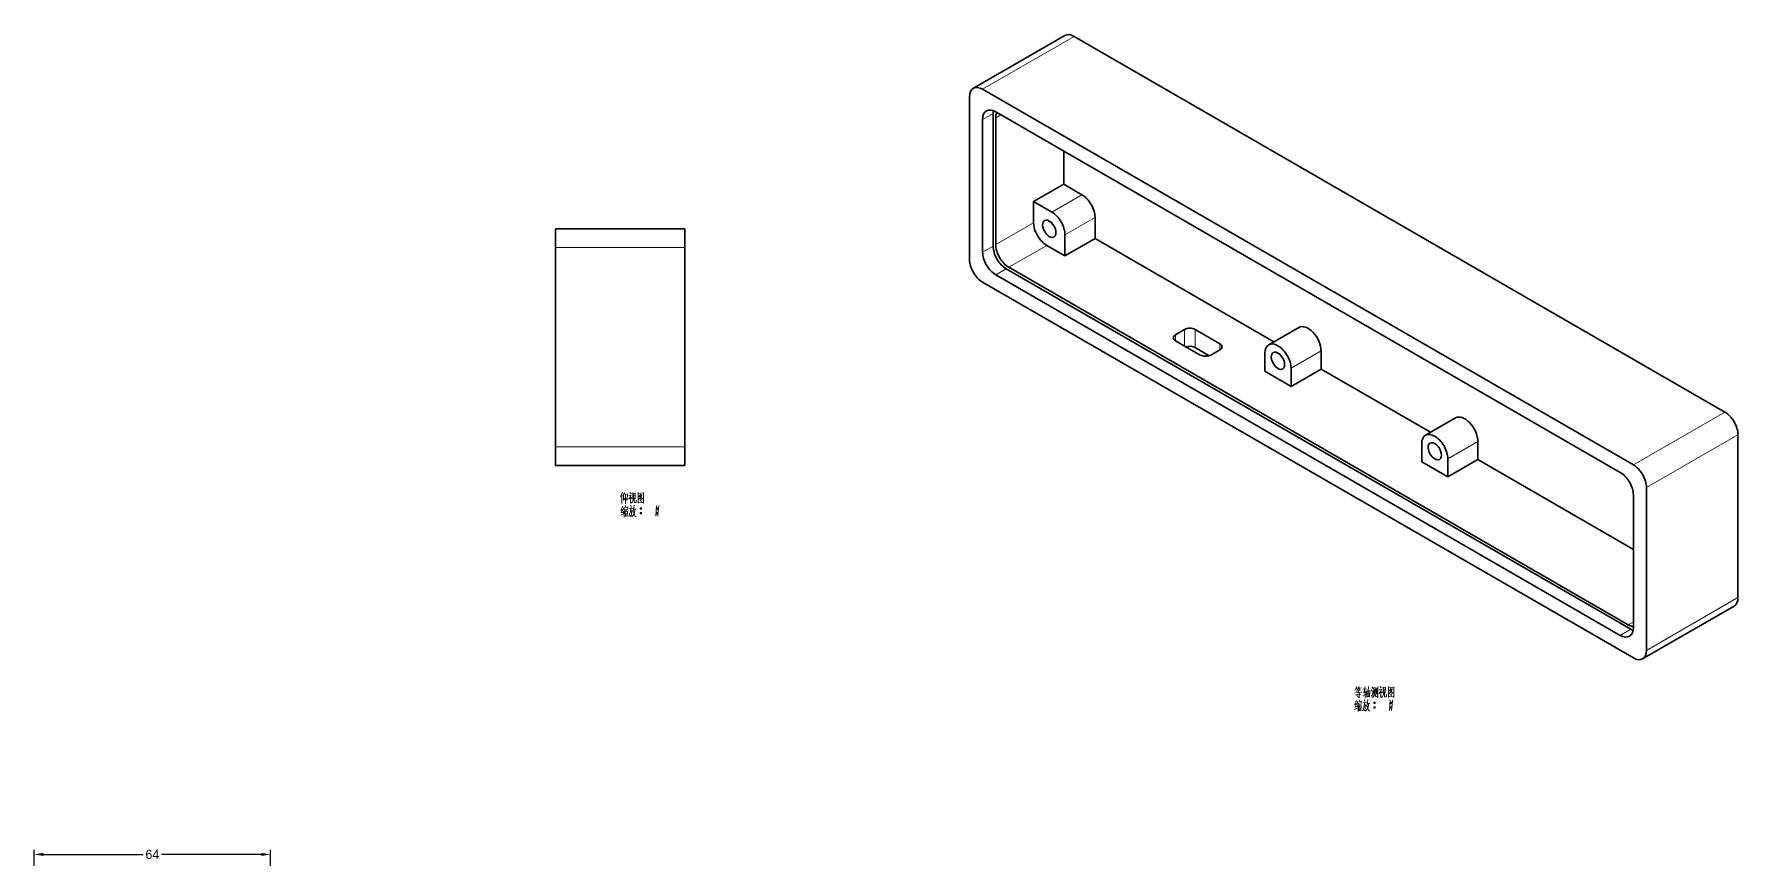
# Model space of a CAD drawing. Extents: x 393 to 1009, y 136 to 798.
# Drawn here: x 436 to 897, y 574.8 to 798 of the extents above; entities that cross this region are included whole.
import ezdxf

# ---------------------------------------------------------------- set-up
doc = ezdxf.new("R2010")
doc.units = 0
doc.styles.get("Standard").update_dxf_attribs({"font": 'Deng.ttf'})
doc.dimstyles.get("Standard").update_dxf_attribs({"dimtxt": 0.18, "dimasz": 0.18, "dimexe": 0.18, "dimexo": 0.0625, "dimgap": 0.09, "dimtad": 0, "dimtih": 1, "dimtoh": 1, "dimdec": 4, "dimzin": 0, "dimdsep": 46, "dimtxsty": 'Standard', "dimcen": 0.09, "dimadec": 0, "dimazin": 0, "dimtfac": 1, "dimtdec": 4, "dimtofl": 0, "dimtmove": 0, "dimatfit": 3, "dimfxl": 1, "dimtolj": 1, "dimtzin": 0, "dimarcsym": 0})

# ---------------------------------------------------------------- blocks, each defined once
blk = doc.blocks.new('*D13')
at = {"color": 0, "lineweight": -2, "transparency": 16777216}
for p, q in [((435.96, 550), (435.96, 577.23)), ((499.96, 550), (499.96, 577.23)), ((438.46, 575.98), (465.49, 575.98)), ((497.46, 575.98), (470.43, 575.98))]:
    blk.add_line(p, q, dxfattribs=at)
at = {"color": 0, "transparency": 16777216}
for points in [[(438.46, 576.4), (438.46, 575.57), (435.96, 575.98)], [(497.46, 576.4), (497.46, 575.57), (499.96, 575.98)]]:
    blk.add_solid(points, dxfattribs=at)
at = {"layer": 'Defpoints', "color": 0, "transparency": 16777216}
for p in [(499.96, 575.98), (435.96, 545), (499.96, 545)]:
    blk.add_point(p, dxfattribs=at)
at = {"color": 0, "transparency": 16777216, "insert": (467.96, 575.98), "char_height": 2.5, "attachment_point": 5}
blk.add_mtext('64', dxfattribs=at)

msp = doc.modelspace()

# ---------------------------------------------------------------- linework, layer by layer
at = {"color": 7, "lineweight": 35}
for p, q in [((714.865662, 797.590454), (690.116943, 783.301758)), ((893.435242, 695.689026), (717.365662, 797.342834)), ((689.081421, 781.012878), (689.081421, 736.922119)), ((868.686523, 681.40033), (692.616943, 783.054138)), ((692.616943, 774.88916), (692.616943, 738.963318)), ((695.445374, 776.522156), (695.445374, 740.596313)), ((696.152466, 776.93042), (865.151001, 679.35907)), ((696.152466, 775.297424), (696.152466, 741.004578)), ((577, 745.243713), (612, 745.243713)), ((771.409119, 714.701538), (723.022522, 742.637573)), ((577, 740.243713), (577, 686.243713)), ((612, 740.243713), (612, 686.243713)), ((867.979431, 636.901245), (698.980896, 734.472595)), ((867.272339, 638.125977), (699.687988, 734.880859)), ((692.616943, 730.79834), (868.686523, 629.144531)), ((865.151001, 635.26825), (696.152466, 732.8396)), ((813.83551, 690.206665), (784.187256, 707.324097)), ((896.970825, 645.474487), (896.970825, 689.565308)), ((868.686523, 658.538452), (826.613647, 682.829224)), ((577, 681.243713), (612, 681.243713)), ((868.686523, 637.309509), (868.686523, 673.235352)), ((872.222046, 631.185791), (872.222046, 675.276611)), ((895.935242, 643.185608), (871.186523, 628.896912))]:
    msp.add_line(p, q, dxfattribs=at)
at = {"color": 7, "lineweight": 13}
for p, q in [((717.365662, 797.342834), (692.616943, 783.054138)), ((577, 740.243713), (612, 740.243713)), ((893.435242, 695.689026), (868.686523, 681.40033)), ((896.970825, 689.565308), (872.222046, 675.276611)), ((577, 686.243713), (612, 686.243713)), ((896.970825, 645.474487), (872.222046, 631.185791))]:
    msp.add_line(p, q, dxfattribs=at)
at = {"color": 7, "lineweight": 13, "ltscale": 0.08165}
for p, q in [((692.616943, 774.88916), (695.445374, 776.522156)), ((692.616943, 738.963318), (695.445374, 740.596313)), ((696.152466, 732.8396), (698.980896, 734.472595)), ((865.151001, 635.26825), (867.979431, 636.901245))]:
    msp.add_line(p, q, dxfattribs=at)
at = {"color": 7, "lineweight": 13, "ltscale": 0.040824}
msp.add_line((696.152466, 775.297424), (697.56665, 776.113892), dxfattribs=at)
at = {"color": 7, "lineweight": 35, "ltscale": 0.224536}
msp.add_line((714.537231, 766.315918), (714.537231, 757.334473), dxfattribs=at)
at = {"color": 7, "lineweight": 35, "ltscale": 0.234742}
for p, q in [((714.537231, 757.334473), (706.405518, 752.639648)), ((778.151733, 718.594421), (770.02002, 713.899597))]:
    msp.add_line(p, q, dxfattribs=at)
at = {"color": 7, "lineweight": 35, "ltscale": 0.142887}
for p, q in [((714.537231, 757.334473), (719.487, 754.476746)), ((706.405518, 752.639648), (711.355286, 749.781921))]:
    msp.add_line(p, q, dxfattribs=at)
at = {"color": 7, "lineweight": 35, "ltscale": 0.142886}
for p, q in [((706.405518, 752.639648), (706.405518, 746.924194)), ((723.022522, 742.637573), (723.022522, 748.353027))]:
    msp.add_line(p, q, dxfattribs=at)
at = {"color": 7, "lineweight": 13, "ltscale": 0.234742}
for p, q in [((719.487, 754.476746), (711.355286, 749.781921)), ((723.022522, 748.353027), (714.890808, 743.658203)), ((826.613647, 687.728149), (818.481934, 683.033325))]:
    msp.add_line(p, q, dxfattribs=at)
at = {"color": 7, "lineweight": 13, "ltscale": 0.29598}
for p, q in [((696.152466, 741.004578), (706.405518, 746.924194)), ((699.687988, 734.880859), (709.94104, 740.800476))]:
    msp.add_line(p, q, dxfattribs=at)
at = {"color": 7, "lineweight": 35, "ltscale": 0.125}
for p, q in [((577, 740.243713), (577, 745.243713)), ((612, 740.243713), (612, 745.243713)), ((577, 681.243713), (577, 686.243713)), ((612, 681.243713), (612, 686.243713))]:
    msp.add_line(p, q, dxfattribs=at)
at = {"color": 7, "lineweight": 35, "ltscale": 0.142888}
for q in [(714.890808, 743.658203), (709.94104, 740.800476)]:
    msp.add_line((714.890808, 737.942688), q, dxfattribs=at)
at = {"color": 7, "lineweight": 35, "ltscale": 0.234743}
for p, q in [((723.022522, 742.637573), (714.890808, 737.942688)), ((784.187256, 707.324097), (776.055542, 702.629211)), ((820.578125, 694.099548), (812.446411, 689.404663)), ((826.613647, 682.829224), (818.481934, 678.134338))]:
    msp.add_line(p, q, dxfattribs=at)
at = {"color": 7, "lineweight": 35, "ltscale": 0.071443}
for p, q in [((744.780212, 716.619873), (747.255066, 718.048767)), ((756.801025, 712.537415), (754.326172, 711.108521))]:
    msp.add_line(p, q, dxfattribs=at)
at = {"color": 7, "lineweight": 13, "ltscale": 0.040825}
for p, q in [((744.780212, 714.986877), (744.780212, 716.619873)), ((756.801025, 712.537415), (756.801025, 714.17041)), ((867.272339, 638.125977), (868.686523, 638.942505))]:
    msp.add_line(p, q, dxfattribs=at)
at = {"color": 7, "lineweight": 35, "ltscale": 0.193919}
msp.add_line((751.497742, 711.108521), (744.780212, 714.986938), dxfattribs=at)
at = {"color": 7, "lineweight": 13, "ltscale": 0.112268}
msp.add_line((747.255066, 713.558044), (747.255066, 718.048767), dxfattribs=at)
at = {"color": 7, "lineweight": 13, "ltscale": 0.122475}
msp.add_line((750.083496, 713.14978), (750.083496, 718.048767), dxfattribs=at)
at = {"color": 7, "lineweight": 35, "ltscale": 0.193918}
msp.add_line((750.083496, 718.048767), (756.801025, 714.17041), dxfattribs=at)
at = {"color": 7, "lineweight": 35, "ltscale": 0.110972}
msp.add_line((750.083496, 713.14978), (753.927673, 710.930359), dxfattribs=at)
at = {"color": 7, "lineweight": 35, "ltscale": 0.122475}
for p, q in [((768.984497, 711.610718), (768.984497, 706.711731)), ((784.187256, 707.324097), (784.187256, 712.223083)), ((776.055542, 702.629211), (776.055542, 707.528198)), ((811.410889, 687.115784), (811.410889, 682.216797)), ((818.481934, 678.134338), (818.481934, 683.033325))]:
    msp.add_line(p, q, dxfattribs=at)
at = {"color": 7, "lineweight": 13, "ltscale": 0.234743}
msp.add_line((784.187256, 712.223083), (776.055542, 707.528198), dxfattribs=at)
at = {"color": 7, "lineweight": 35, "ltscale": 0.204124}
msp.add_line((776.055542, 702.629211), (768.984497, 706.711731), dxfattribs=at)
at = {"color": 7, "lineweight": 35, "ltscale": 0.122473}
msp.add_line((826.613647, 682.829224), (826.613647, 687.728149), dxfattribs=at)
at = {"color": 7, "lineweight": 35, "ltscale": 0.204123}
msp.add_line((818.481934, 678.134338), (811.410889, 682.216797), dxfattribs=at)
at = {"color": 7, "lineweight": 13}
for points in [[(595.200012, 673.998718), (594.60498, 672.703735)], [(594.98999, 670.953735), (594.98999, 672.178711), (594.98999, 673.438721)], [(595.409973, 673.298706), (595.830017, 673.82373)], [(595.409973, 673.438721), (595.409973, 671.863708)], [(595.969971, 673.473694), (595.969971, 672.178711), (595.969971, 670.848694)], [(595.969971, 673.263733), (596.494995, 673.33374)], [(596.460022, 671.863708), (596.565002, 673.578735)], [(597.544983, 673.298706), (597.369995, 672.808716), (596.880005, 672.07373)], [(596.914978, 673.088684), (597.474976, 673.158691)], [(597.195007, 673.963684), (597.474976, 673.543701)], [(597.965027, 673.928711), (597.965027, 672.248718)], [(598.630005, 673.753723), (597.965027, 673.683716)], [(598.280029, 673.33374), (598.174988, 672.283691)], [(598.559998, 672.178711), (598.630005, 673.858704)], [(599.400024, 673.963684), (599.400024, 672.493713), (599.400024, 670.988708)], [(599.400024, 673.928711), (599.400024, 672.528687), (599.400024, 671.128723)], [(600.869995, 673.788696), (599.400024, 673.648743)], [(600.169983, 673.508728), (599.609985, 672.703735)], [(599.960022, 673.158691), (600.414978, 673.228699)], [(600.169983, 672.738708), (600.52002, 673.368713)], [(600.835022, 671.163696), (600.835022, 672.528687), (600.869995, 673.928711)], [(595.164978, 669.203735), (594.744995, 669.063721)], [(595.234985, 670.218689), (594.780029, 669.133728)], [(594.815002, 668.433716), (595.340027, 668.608704)], [(595.304993, 669.44873), (594.849976, 668.433716)], [(595.619995, 668.923706), (595.304993, 668.433716)], [(595.409973, 671.863708), (595.934998, 672.388733)], [(595.549988, 669.903687), (595.445007, 669.343689)], [(595.549988, 669.763733), (596.599976, 669.903687)], [(595.794983, 669.483704), (595.619995, 668.923706)], [(595.655029, 668.993713), (595.655029, 667.278687)], [(595.86499, 669.203735), (596.565002, 669.308716)], [(595.934998, 670.393677), (596.109985, 670.008728)], [(595.934998, 668.783691), (595.969971, 667.383728)], [(595.934998, 668.678711), (596.460022, 668.748718)], [(596.179993, 669.238708), (596.109985, 668.678711)], [(596.460022, 671.863708), (596.179993, 672.213684)], [(596.494995, 668.853699), (596.424988, 667.453735)], [(596.63501, 670.008728), (596.494995, 669.553711)], [(597.405029, 669.623718), (597.299988, 668.713684), (597.195007, 668.293701), (596.880005, 667.418701)], [(596.914978, 669.553711), (597.965027, 669.693726)], [(597.719971, 669.133728), (597.61499, 668.293701), (597.474976, 667.453735), (597.265015, 667.733704)], [(597.335022, 668.958679), (597.719971, 669.028687)], [(597.369995, 672.808716), (597.369995, 671.023743)], [(597.369995, 672.633728), (597.684998, 672.318726)], [(597.405029, 670.463684), (597.51001, 669.903687)], [(597.474976, 671.023743), (597.755005, 671.303711)], [(597.755005, 671.303711), (598, 671.653687)], [(598.10498, 669.133728), (597.929993, 668.57373)], [(598.174988, 672.283691), (598, 671.653687)], [(598.034973, 668.888733), (598.594971, 667.453735)], [(598.244995, 669.763733), (598.10498, 669.133728)], [(598.38501, 668.503723), (598.10498, 667.873718)], [(598.174988, 669.378723), (598.875, 669.518677)], [(598.315002, 670.498718), (598.244995, 669.763733)], [(598.315002, 671.303711), (598.315002, 672.388733)], [(598.455017, 671.19873), (598.315002, 671.303711)], [(598.594971, 669.44873), (598.38501, 668.503723)], [(598.875, 671.19873), (598.455017, 671.19873)], [(598.875, 671.828735), (598.875, 671.19873)], [(599.400024, 671.233704), (600.765015, 671.338684)], [(599.469971, 672.038696), (599.960022, 672.45874)], [(599.924988, 672.94873), (600.625, 672.213684)], [(599.924988, 671.863708), (600.275024, 671.478699)], [(599.924988, 669.588684), (600.309998, 669.588684)], [(599.960022, 672.45874), (600.169983, 672.738708)], [(599.960022, 669.693726), (600.275024, 669.693726)], [(599.960022, 669.44873), (600.275024, 669.44873)], [(600.030029, 672.248718), (600.275024, 671.968689)], [(600.625, 672.213684), (600.799988, 672.248718)], [(600.835022, 671.058716), (600.835022, 671.163696), (600.765015, 671.338684)], [(604.369995, 670.32373), (604.265015, 668.923706), (604.159973, 667.523682)], [(604.369995, 669.588684), (604.755005, 669.588684)], [(604.405029, 669.693726), (604.719971, 669.693726)], [(604.405029, 669.44873), (604.719971, 669.44873)], [(604.965027, 670.32373), (604.859985, 668.923706), (604.755005, 667.523682)], [(594.710022, 667.768677), (595.409973, 668.153687)], [(595.969971, 668.118713), (596.35498, 668.188721)], [(596.424988, 667.628723), (596.005005, 667.558716)], [(598.10498, 667.873718), (597.719971, 667.348694)], [(598.594971, 667.453735), (598.909973, 667.453735)], [(599.924988, 668.328735), (600.309998, 668.328735)], [(599.960022, 668.433716), (600.275024, 668.433716)], [(599.960022, 668.188721), (600.275024, 668.188721)], [(604.369995, 668.328735), (604.755005, 668.328735)], [(604.405029, 668.433716), (604.719971, 668.433716)], [(604.405029, 668.188721), (604.719971, 668.188721)], [(793.831116, 621.452637), (793.306152, 620.367676)], [(795.091125, 619.912659), (793.306152, 619.667664)], [(793.48114, 619.177673), (794.84613, 619.352661)], [(793.621094, 620.997681), (794.216125, 621.102661)], [(793.726135, 620.157654), (794.74115, 620.297668)], [(793.97113, 620.507629), (793.761108, 620.997681)], [(793.86615, 619.177673), (794.006104, 618.687683)], [(794.496094, 621.452637), (794.146118, 620.472656)], [(794.496094, 618.372681), (794.496094, 618.337646), (794.181152, 618.617676)], [(794.216125, 619.807678), (794.216125, 620.507629)], [(794.35614, 620.997681), (795.021118, 621.102661)], [(794.461121, 617.812622), (794.636108, 617.427673)], [(794.496094, 620.997681), (794.706116, 620.542664)], [(794.496094, 619.737671), (794.496094, 618.337646)], [(796.386108, 619.317688), (795.441101, 619.002686)], [(795.511108, 620.717651), (796.456116, 620.822632)], [(795.651123, 619.702637), (796.351135, 619.807678)], [(796.141113, 621.452637), (795.72113, 619.737671)], [(795.931152, 617.882629), (796.036133, 617.322632)], [(796.071106, 620.367676), (796.071106, 618.372681)], [(796.526123, 618.547668), (796.526123, 620.332642)], [(796.526123, 620.122681), (797.331116, 620.227661)], [(796.526123, 618.687683), (797.296143, 618.757629)], [(796.666138, 619.457642), (797.191101, 619.527649)], [(796.841125, 617.917664), (796.771118, 617.182678)], [(796.98114, 621.382629), (796.946106, 620.052673), (796.911133, 618.722656)], [(797.36615, 620.297668), (797.296143, 618.547668)], [(797.751099, 620.507629), (798.031128, 620.122681)], [(797.961121, 618.687683), (797.751099, 619.107666)], [(797.926147, 621.347656), (798.171143, 620.857666)], [(798.24115, 620.262634), (797.961121, 618.687683)], [(798.066101, 618.372681), (798.486145, 618.862671)], [(798.451111, 619.247681), (798.451111, 621.207642)], [(798.451111, 620.962646), (799.011108, 621.032654)], [(798.486145, 618.862671), (798.661133, 619.492676)], [(798.73114, 620.612671), (798.661133, 619.492676)], [(799.081116, 618.617676), (798.73114, 619.142639)], [(799.011108, 621.172668), (799.011108, 619.282654)], [(799.571106, 618.372681), (799.256104, 618.827637)], [(799.291138, 619.352661), (799.291138, 620.857666)], [(799.571106, 621.452637), (799.571106, 619.912659), (799.571106, 618.372681)], [(800.551147, 620.717651), (800.376099, 620.227661), (799.886108, 619.492676)], [(799.921143, 620.507629), (800.48114, 620.577637)], [(800.201111, 621.382629), (800.48114, 620.962646)], [(800.376099, 620.227661), (800.376099, 618.442688)], [(800.376099, 620.052673), (800.691101, 619.737671)], [(800.48114, 618.442688), (800.761108, 618.722656)], [(800.761108, 618.722656), (801.006104, 619.072632)], [(800.97113, 621.347656), (800.97113, 619.667664)], [(801.636108, 621.172668), (800.97113, 621.102661)], [(801.181152, 619.702637), (801.006104, 619.072632)], [(801.286133, 620.752686), (801.181152, 619.702637)], [(801.321106, 618.722656), (801.321106, 619.807678)], [(801.461121, 618.617676), (801.321106, 618.722656)], [(801.881104, 618.617676), (801.461121, 618.617676)], [(801.566101, 619.597656), (801.636108, 621.277649)], [(801.881104, 619.247681), (801.881104, 618.617676)], [(802.406128, 621.382629), (802.406128, 619.912659), (802.406128, 618.407654)], [(802.406128, 621.347656), (802.406128, 619.947632), (802.406128, 618.547668)], [(803.876099, 621.207642), (802.406128, 621.067688)], [(802.406128, 618.652649), (803.771118, 618.757629)], [(802.476135, 619.457642), (802.966125, 619.877686)], [(803.176147, 620.927673), (802.61615, 620.122681)], [(802.931152, 620.367676), (803.631104, 619.632629)], [(802.931152, 619.282654), (803.281128, 618.897644)], [(802.966125, 620.577637), (803.421143, 620.647644)], [(802.966125, 619.877686), (803.176147, 620.157654)], [(803.036133, 619.667664), (803.281128, 619.387634)], [(803.176147, 620.157654), (803.526123, 620.787659)], [(803.631104, 619.632629), (803.806152, 619.667664)], [(803.841125, 618.477661), (803.841125, 618.582642), (803.771118, 618.757629)], [(803.841125, 618.582642), (803.841125, 619.947632), (803.876099, 621.347656)], [(793.236145, 615.187622), (793.936096, 615.572632)], [(793.691101, 616.622681), (793.271118, 616.482666)], [(793.761108, 617.637634), (793.306152, 616.552673)], [(793.341125, 615.852661), (793.86615, 616.027649)], [(793.831116, 616.867676), (793.376099, 615.852661)], [(794.146118, 616.342651), (793.831116, 615.852661)], [(794.076111, 617.322632), (793.97113, 616.762634)], [(794.076111, 617.182678), (795.126099, 617.322632)], [(794.321106, 616.902649), (794.146118, 616.342651)], [(794.181152, 616.412659), (794.181152, 614.697632)], [(794.391113, 616.622681), (795.091125, 616.727661)], [(794.461121, 616.202637), (794.496094, 614.802673)], [(794.461121, 616.097656), (794.986145, 616.167664)], [(794.496094, 615.537659), (794.881104, 615.607666)], [(794.951111, 615.047668), (794.531128, 614.977661)], [(794.706116, 616.657654), (794.636108, 616.097656)], [(795.021118, 616.272644), (794.951111, 614.872681)], [(795.161133, 617.427673), (795.021118, 616.972656)], [(795.931152, 617.042664), (795.826111, 616.132629), (795.72113, 615.712646), (795.406128, 614.837646)], [(795.441101, 616.972656), (796.49115, 617.112671)], [(796.246094, 616.552673), (796.141113, 615.712646), (796.001099, 614.872681), (795.791138, 615.152649)], [(795.861145, 616.377625), (796.246094, 616.447632)], [(796.631104, 615.292664), (796.246094, 614.767639)], [(796.631104, 616.552673), (796.456116, 615.992676)], [(796.561096, 616.307678), (797.121094, 614.872681)], [(796.771118, 617.182678), (796.631104, 616.552673)], [(796.911133, 615.922668), (796.631104, 615.292664)], [(796.701111, 616.797668), (797.401123, 616.937622)], [(797.121094, 616.867676), (796.911133, 615.922668)], [(797.121094, 614.872681), (797.436096, 614.872681)], [(798.451111, 617.007629), (798.836121, 617.007629)], [(798.451111, 615.747681), (798.836121, 615.747681)], [(798.486145, 617.112671), (798.801147, 617.112671)], [(798.486145, 616.867676), (798.801147, 616.867676)], [(798.486145, 615.852661), (798.801147, 615.852661)], [(798.486145, 615.607666), (798.801147, 615.607666)], [(802.896118, 617.742676), (802.791138, 616.342651), (802.686096, 614.942627)], [(802.896118, 617.007629), (803.281128, 617.007629)], [(802.896118, 615.747681), (803.281128, 615.747681)], [(802.931152, 617.112671), (803.246094, 617.112671)], [(802.931152, 616.867676), (803.246094, 616.867676)], [(802.931152, 615.852661), (803.246094, 615.852661)], [(802.931152, 615.607666), (803.246094, 615.607666)], [(803.49115, 617.742676), (803.386108, 616.342651), (803.281128, 614.942627)]]:
    msp.add_lwpolyline(points, dxfattribs=at)
for points in [[(600.030029, 669.378723), (600.205017, 669.378723), (600.309998, 669.483704), (600.309998, 669.658691), (600.205017, 669.763733), (600.030029, 669.763733), (599.924988, 669.658691), (599.924988, 669.483704)], [(600.030029, 668.118713), (600.205017, 668.118713), (600.309998, 668.223694), (600.309998, 668.398682), (600.205017, 668.503723), (600.030029, 668.503723), (599.924988, 668.398682), (599.924988, 668.223694)], [(604.474976, 669.378723), (604.650024, 669.378723), (604.755005, 669.483704), (604.755005, 669.658691), (604.650024, 669.763733), (604.474976, 669.763733), (604.369995, 669.658691), (604.369995, 669.483704)], [(604.474976, 668.118713), (604.650024, 668.118713), (604.755005, 668.223694), (604.755005, 668.398682), (604.650024, 668.503723), (604.474976, 668.503723), (604.369995, 668.398682), (604.369995, 668.223694)], [(798.556152, 616.797668), (798.73114, 616.797668), (798.836121, 616.902649), (798.836121, 617.077637), (798.73114, 617.182678), (798.556152, 617.182678), (798.451111, 617.077637), (798.451111, 616.902649)], [(798.556152, 615.537659), (798.73114, 615.537659), (798.836121, 615.642639), (798.836121, 615.817627), (798.73114, 615.922668), (798.556152, 615.922668), (798.451111, 615.817627), (798.451111, 615.642639)], [(803.001099, 616.797668), (803.176147, 616.797668), (803.281128, 616.902649), (803.281128, 617.077637), (803.176147, 617.182678), (803.001099, 617.182678), (802.896118, 617.077637), (802.896118, 616.902649)], [(803.001099, 615.537659), (803.176147, 615.537659), (803.281128, 615.642639), (803.281128, 615.817627), (803.176147, 615.922668), (803.001099, 615.922668), (802.896118, 615.817627), (802.896118, 615.642639)]]:
    msp.add_lwpolyline(points, close=True, dxfattribs=at)
at = {"color": 7, "lineweight": 35}
for centre, major_axis, start_param, end_param in [((717.365662, 793.260376), (-2.5, 4.330139), 5.4977871438, 6.2831853072), ((692.616943, 778.97168), (-2.5, 4.330139), 6.2831853072, 7.0685834706), ((692.616943, 778.97168), (-2.5, 4.330139), 5.4977871438, 6.2831853072), ((696.152466, 772.847961), (-2.5, 4.330139), 6.2831853072, 7.0685834706), ((696.152466, 772.847961), (-2.5, 4.330139), 5.4977871438, 6.2831853072), ((698.980896, 774.480957), (-2.5, 4.330139), 0.60117077, 0.7853981634), ((699.687988, 773.256165), (-2.5, 4.330139), 0.3738746767, 0.7853981634), ((719.487, 750.394287), (-2.5, 4.330139), 3.926990817, 5.4977871438), ((709.94104, 744.882935), (-2.5, 4.330139), 0.7853981634, 2.3561944902), ((710.648132, 745.291199), (-1.275024, 2.208374), 0, 0.7853981634), ((710.648132, 745.291199), (-1.275024, 2.208374), 3.1415926536, 6.2831853072), ((711.355286, 745.699402), (-2.5, 4.330139), 3.926990817, 5.4977871438), ((710.648132, 745.291199), (-1.275024, 2.208374), 0.7853981634, 3.1415926536), ((696.152466, 736.922119), (-2.5, 4.330139), 0.7853981634, 2.3561944902), ((698.980896, 738.555054), (-2.5, 4.330139), 0.7853981634, 2.3561944902), ((699.687988, 738.963318), (-2.5, 4.330139), 0.7853981634, 2.3561944902), ((692.616943, 734.880859), (-2.5, 4.330139), 0.7853981634, 2.3561944902), ((780.651733, 714.264282), (-2.5, 4.330139), 3.926990817, 6.2831853072), ((746.194397, 715.803406), (-2, 0), 5.4977871438, 6.2831853072), ((746.194397, 715.803406), (-2, 0), 0, 0.7853981634), ((748.669312, 717.2323), (-2, 0), 3.926990817, 5.4977871438), ((748.669312, 712.333313), (-2, 0), 3.926990817, 5.2450939688), ((752.911926, 711.925049), (-2, 0), 0.7853981634, 2.3561944902), ((755.38678, 713.353943), (-2, 0), 3.1415926536, 3.926990817), ((755.38678, 713.353943), (-2, 0), 2.3561944902, 3.1415926536), ((772.52002, 709.569458), (-2.5, 4.330139), 0, 0.7853981634), ((772.52002, 709.569458), (-2.5, 4.330139), 5.4977871438, 6.2831853072), ((772.52002, 709.569458), (-1.275024, 2.208374), 6.2831853072, 7.0685834706), ((772.52002, 709.569458), (-1.275024, 2.208374), 0.7853981634, 3.1415926536), ((772.52002, 709.569458), (-1.275024, 2.208374), 3.1415926536, 6.2831853072), ((772.52002, 709.569458), (-2.5, 4.330139), 3.926990817, 5.4977871438), ((823.078125, 689.769409), (-2.5, 4.330139), 3.926990817, 6.2831853072), ((893.435242, 691.606506), (-2.5, 4.330139), 3.926990817, 5.4977871438), ((814.946411, 685.074585), (-2.5, 4.330139), 0, 0.7853981634), ((814.946411, 685.074585), (-2.5, 4.330139), 5.4977871438, 6.2831853072), ((814.946411, 685.074585), (-1.275024, 2.208374), 0, 0.7853981634), ((814.946411, 685.074585), (-1.275024, 2.208374), 3.1415926536, 6.2831853072), ((814.946411, 685.074585), (-2.5, 4.330139), 3.926990817, 5.4977871438), ((814.946411, 685.074585), (-1.275024, 2.208374), 0.7853981634, 3.1415926536), ((865.151001, 675.276611), (-2.5, 4.330139), 3.926990817, 5.4977871438), ((868.686523, 677.317871), (-2.5, 4.330139), 3.926990817, 5.4977871438), ((893.435242, 647.515747), (-2.5, 4.330139), 3.1415926536, 3.926990817), ((867.272339, 642.208496), (-2.5, 4.330139), 2.3561944902, 2.7677178438), ((865.151001, 639.350769), (-2.5, 4.330139), 3.1415926536, 3.926990817), ((867.979431, 640.983765), (-2.5, 4.330139), 2.3561944902, 2.540421677), ((865.151001, 639.350769), (-2.5, 4.330139), 2.3561944902, 3.1415926536), ((868.686523, 633.227051), (-2.5, 4.330139), 2.3561944902, 3.1415926536), ((868.686523, 633.227051), (-2.5, 4.330139), 3.1415926536, 3.926990817)]:
    msp.add_ellipse(centre, major_axis=major_axis, ratio=0.57735, start_param=start_param, end_param=end_param, dxfattribs=at)

# ---------------------------------------------------------------- dimensions: what is measured, and where the dimension line sits
dim = msp.add_linear_dim(base=(499.959991, 575.984328), p1=(435.959991, 545), p2=(499.959991, 545), dimstyle='Standard', override={"dimtxt": 2.5, "dimasz": 2.5, "dimexe": 1.25, "dimexo": 5, "dimgap": 0.625, "dimtih": 0, "dimtoh": 0, "dimdec": 2, "dimzin": 8, "dimdsep": 44, "dimcen": 2.5, "dimtdec": 2, "dimtofl": 1, "dimatfit": 0, "dimtolj": 0, "dimtzin": 8})
dim.commit()
dim.dimension.update_dxf_attribs({"geometry": '*D13', "text_midpoint": (467.959991, 575.984328)})

doc.saveas('drawing.dxf')
